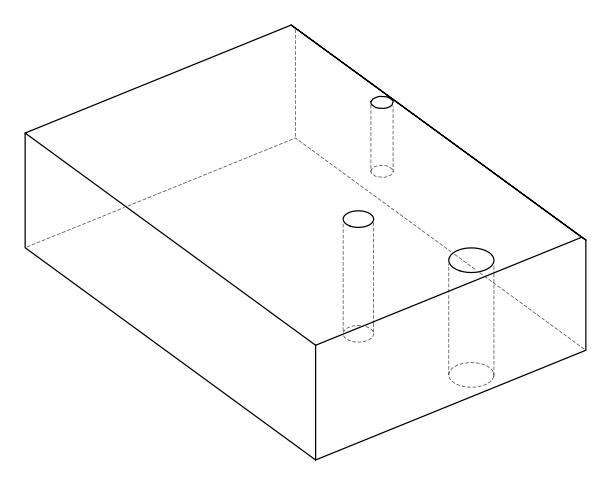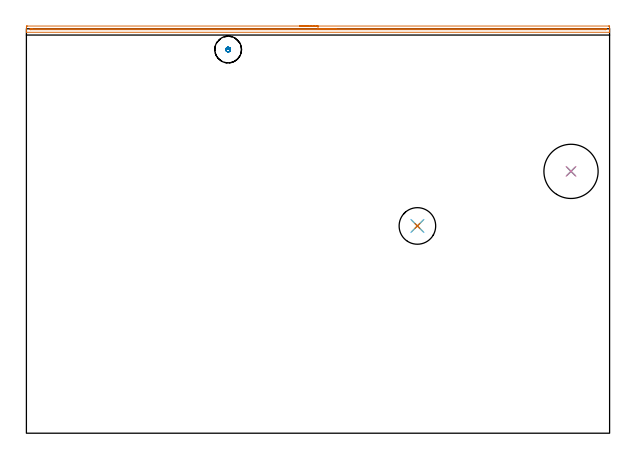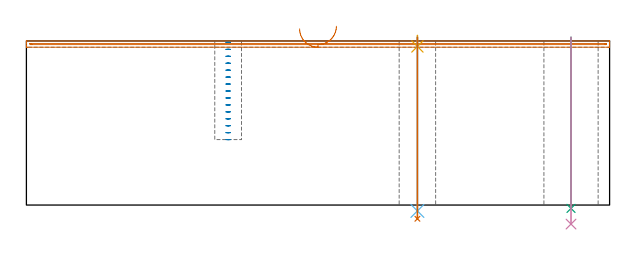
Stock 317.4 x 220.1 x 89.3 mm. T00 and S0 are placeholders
(PLAN: 7 operations, 6 tool changes, 7.6 min)
(1 AREA_MILL | FG_CHAMFER_SURFACE | UGT0205_001 | 5.22 min | 1839 mm3)
(2 MILL_BLIND_HOLE_FROM_SOLID_MATERIAL | STEP1POCKET | UGT0201_130 | Spiral | 0.72 min | 8868 mm3)
(3 INDEXABLE_INSERT_DRILL_THROUGH_HOLE_FROM_SOLID | STEP1HOLE | NXT0302_009 | 0.37 min | 25294 mm3)
(4 DRILL_TO_ENLARGE_THROUGH_HOLE | STEP1HOLE | UGT0301_394 | 0.41 min | 35710 mm3)
(5 SPOT_DRILL | STEP1HOLE_1 | NXT0321_9005460120000 | 0.05 min | 180 mm3)
(6 DRILL_THROUGH_HOLE_INTO_CENTER | STEP1HOLE_1 | NXT0301_065 | 0.38 min | 6043 mm3)
(7 DRILL_TO_ENLARGE_THROUGH_HOLE_1 | STEP1HOLE_1 | UGT0301_265 | 0.4 min | 21523 mm3)
(TOOL UGT0205_001 | Chamfer Mill 20 x 3 x 45 deg. | D20 FL50 Z2)
(TOOL UGT0201_130 | Carbide End Mill 12.0 | D12 FL15 Z4)
(TOOL NXT0302_009 | Index. Insert Drill 19mm [880-D1900L25-05] | D19 PA176 FL95 Z2)
(TOOL UGT0301_394 | Twist Drill 29.5 mm | D29.5 PA118 FL165 Z2)
(TOOL NXT0321_9005460120000 | NC Spot Drill, 142deg, 12mm, Carbide, Uncoated | D12 PA142 FL30 Z2)
(TOOL NXT0301_065 | Carbide Drill 9.4mm [860.1-0940-075A1-MM 2214] | D9.4 PA140 FL98 Z2)
(TOOL UGT0301_265 | Twist Drill 19.9 mm | D19.9 PA118 FL140 Z2)
(OP 1 AREA_MILL)
G17 G21 G94 G90
T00 M6
G54
G17 G0 G90 X148.7 Y221.6 S1061 M3
G43 Z99.3 H0
Z95.9
G94 G1 X148.738 Z95.028 F250.
X148.852 Z94.164
X149.041 Z93.312
X149.303 Z92.48
X149.637 Z91.674
X150.04 Z90.9
X150.508 Z90.164
X151.04 Z89.472
X151.629 Z88.829
X152.272 Z88.24
X152.964 Z87.709
X153.7 Z87.24
X154.474 Z86.837
X155.28 Z86.503
X156.112 Z86.241
X156.963 Z86.052
X157.828 Z85.938
X158.7 Z85.9
X316.785 Y221.599 Z85.901
X317.173 Y221.596
X317.39 Y221.591 Z85.904
X317.4 Y221.215 Z86.279
Y220.669 Z86.828
Y220.338 Z87.158
Y219.792 Z87.704
Y219.462 Z88.033
Y218.8 Z88.699
Y218.49 Z89.009
X317.398 Y218.343 Z89.149
X317.39 Y218.202 Z89.288
X317.231 Y218.2 Z89.3
X0.168
X0.01 Y218.202 Z89.288
X0.002 Y218.343 Z89.149
X0. Y218.49 Z89.009
Y218.8 Z88.699
Y219.462 Z88.033
Y220.669 Z86.828
X0.005 Y221.215 Z86.279
X0.01 Y221.591 Z85.904
X0.227 Y221.596 Z85.901
X0.615 Y221.6 Z85.9
X158.7
Y220.186 Z87.314
X314.999 Y220.185 Z87.315
X315.156 Y220.184 Z87.316
X315.351 Y220.18 Z87.32
X315.39 Y220.178 Z87.322
X315.395 Y220.15 Z87.35
X315.397 Y220.12 Z87.38
X315.399 Y219.945 Z87.555
X315.396 Y219.703 Z87.797
X315.392 Y219.638 Z87.862
X315.389 Y219.621 Z87.879
X315.362 Y219.619 Z87.881
X315.29 Y219.617 Z87.883
X314.999 Y219.615 Z87.885
X314.843 Y219.614 Z87.886
X2.401 Y219.615 Z87.885
X2.244 Y219.616 Z87.884
X2.05 Y219.62 Z87.88
X2.01 Y219.622 Z87.878
X2.005 Y219.65 Z87.85
X2.003 Y219.68 Z87.82
X2.002 Y219.853 Z87.647
X2.01 Y220.169 Z87.331
X2.331 Y220.182 Z87.318
X2.401 Y220.184 Z87.316
X2.557 Y220.185 Z87.315
X3.139 Y220.186 Z87.314
X158.7
X159.572 Z87.352
X160.436 Z87.466
X161.288 Z87.655
X162.12 Z87.917
X162.926 Z88.251
X163.7 Z88.654
X164.436 Z89.123
X165.128 Z89.654
X165.771 Z90.243
X166.36 Z90.886
X166.891 Z91.579
X167.36 Z92.314
X167.763 Z93.088
X168.097 Z93.894
X168.359 Z94.726
X168.548 Z95.578
X168.662 Z96.443
X168.7 Z97.314
G0 Z99.3
M5
M2
(OP 2 MILL_BLIND_HOLE_FROM_SOLID_MATERIAL)
G17 G21 G94 G90
T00 M6
G54
G17 G0 G90 X109.8 Y208.8 S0 M3
G43 Z99.3 H0
Z88.52
G94 G3 X110.425 Y209.425 R0.625 F250.
X109.8 Y210.05 R0.625
X108.55 Y208.8 R1.25
X109.8 Y210.05 R-1.25
X109.175 Y209.425 R0.625
X109.8 Y208.8 R0.625
G0 Z84.74
G3 X110.425 Y209.425 R0.625
X109.8 Y210.05 R0.625
X108.55 Y208.8 R1.25
X109.8 Y210.05 R-1.25
X109.175 Y209.425 R0.625
X109.8 Y208.8 R0.625
G0 Z80.96
G3 X110.425 Y209.425 R0.625
X109.8 Y210.05 R0.625
X108.55 Y208.8 R1.25
X109.8 Y210.05 R-1.25
X109.175 Y209.425 R0.625
X109.8 Y208.8 R0.625
G0 Z77.18
G3 X110.425 Y209.425 R0.625
X109.8 Y210.05 R0.625
X108.55 Y208.8 R1.25
X109.8 Y210.05 R-1.25
X109.175 Y209.425 R0.625
X109.8 Y208.8 R0.625
G0 Z73.4
G3 X110.425 Y209.425 R0.625
X109.8 Y210.05 R0.625
X108.55 Y208.8 R1.25
X109.8 Y210.05 R-1.25
X109.175 Y209.425 R0.625
X109.8 Y208.8 R0.625
G0 Z69.62
G3 X110.425 Y209.425 R0.625
X109.8 Y210.05 R0.625
X108.55 Y208.8 R1.25
X109.8 Y210.05 R-1.25
X109.175 Y209.425 R0.625
X109.8 Y208.8 R0.625
G0 Z65.84
G3 X110.425 Y209.425 R0.625
X109.8 Y210.05 R0.625
X108.55 Y208.8 R1.25
X109.8 Y210.05 R-1.25
X109.175 Y209.425 R0.625
X109.8 Y208.8 R0.625
G0 Z62.06
G3 X110.425 Y209.425 R0.625
X109.8 Y210.05 R0.625
X108.55 Y208.8 R1.25
X109.8 Y210.05 R-1.25
X109.175 Y209.425 R0.625
X109.8 Y208.8 R0.625
G0 Z58.28
G3 X110.425 Y209.425 R0.625
X109.8 Y210.05 R0.625
X108.55 Y208.8 R1.25
X109.8 Y210.05 R-1.25
X109.175 Y209.425 R0.625
X109.8 Y208.8 R0.625
G0 Z54.5
G3 X110.425 Y209.425 R0.625
X109.8 Y210.05 R0.625
X108.55 Y208.8 R1.25
X109.8 Y210.05 R-1.25
X109.175 Y209.425 R0.625
X109.8 Y208.8 R0.625
G0 Z50.72
G3 X110.425 Y209.425 R0.625
X109.8 Y210.05 R0.625
X108.55 Y208.8 R1.25
X109.8 Y210.05 R-1.25
X109.175 Y209.425 R0.625
X109.8 Y208.8 R0.625
G0 Z46.94
G3 X110.425 Y209.425 R0.625
X109.8 Y210.05 R0.625
X108.55 Y208.8 R1.25
X109.8 Y210.05 R-1.25
X109.175 Y209.425 R0.625
X109.8 Y208.8 R0.625
G0 Z43.16
G3 X110.425 Y209.425 R0.625
X109.8 Y210.05 R0.625
X108.55 Y208.8 R1.25
X109.8 Y210.05 R-1.25
X109.175 Y209.425 R0.625
X109.8 Y208.8 R0.625
G0 Z39.38
G3 X110.425 Y209.425 R0.625
X109.8 Y210.05 R0.625
X108.55 Y208.8 R1.25
X109.8 Y210.05 R-1.25
X109.175 Y209.425 R0.625
X109.8 Y208.8 R0.625
G0 Z35.6
G3 X110.425 Y209.425 R0.625
X109.8 Y210.05 R0.625
X108.55 Y208.8 R1.25
X109.8 Y210.05 R-1.25
X109.175 Y209.425 R0.625
X109.8 Y208.8 R0.625
G0 Z99.3
M5
M2
(OP 3 INDEXABLE_INSERT_DRILL_THROUGH_HOLE_FROM_SOLID)
G17 G21 G94 G90
T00 M6
G54
G17 G0 G90 X296.4 Y142.5 S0 M3
G43 Z99.3 H1
G94 G81 G98 Z-1.832 F250. R91.3
G80
M5
M2
(OP 4 DRILL_TO_ENLARGE_THROUGH_HOLE)
G17 G21 G94 G90
T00 M6
G54
G17 G0 G90 X296.4 Y142.5 S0 M3
G43 Z99.3 H0
G94 G73 G98 Z-10.363 F250. Q24.916 R91.3
G80
M5
M2
(OP 5 SPOT_DRILL)
G17 G21 G94 G90
T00 M6
G54
G17 G0 G90 X212.8 Y112.8 S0 M3
G43 Z99.3 H0
G94 G81 G98 Z86.3 F250. R92.3
G80
M5
M2
(OP 6 DRILL_THROUGH_HOLE_INTO_CENTER)
G17 G21 G94 G90
T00 M6
G54
G17 G0 G90 X212.8 Y112.8 S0 M3
G43 Z99.3 H1
G94 G73 G98 Z-3.211 F250. Q9.251 R91.3
G80
M5
M2
(OP 7 DRILL_TO_ENLARGE_THROUGH_HOLE_1)
G17 G21 G94 G90
T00 M6
G54
G17 G0 G90 X212.8 Y112.8 S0 M3
G43 Z99.3 H0
G94 G73 G98 Z-7.479 F250. Q19.356 R91.3
G80
M5
M2
